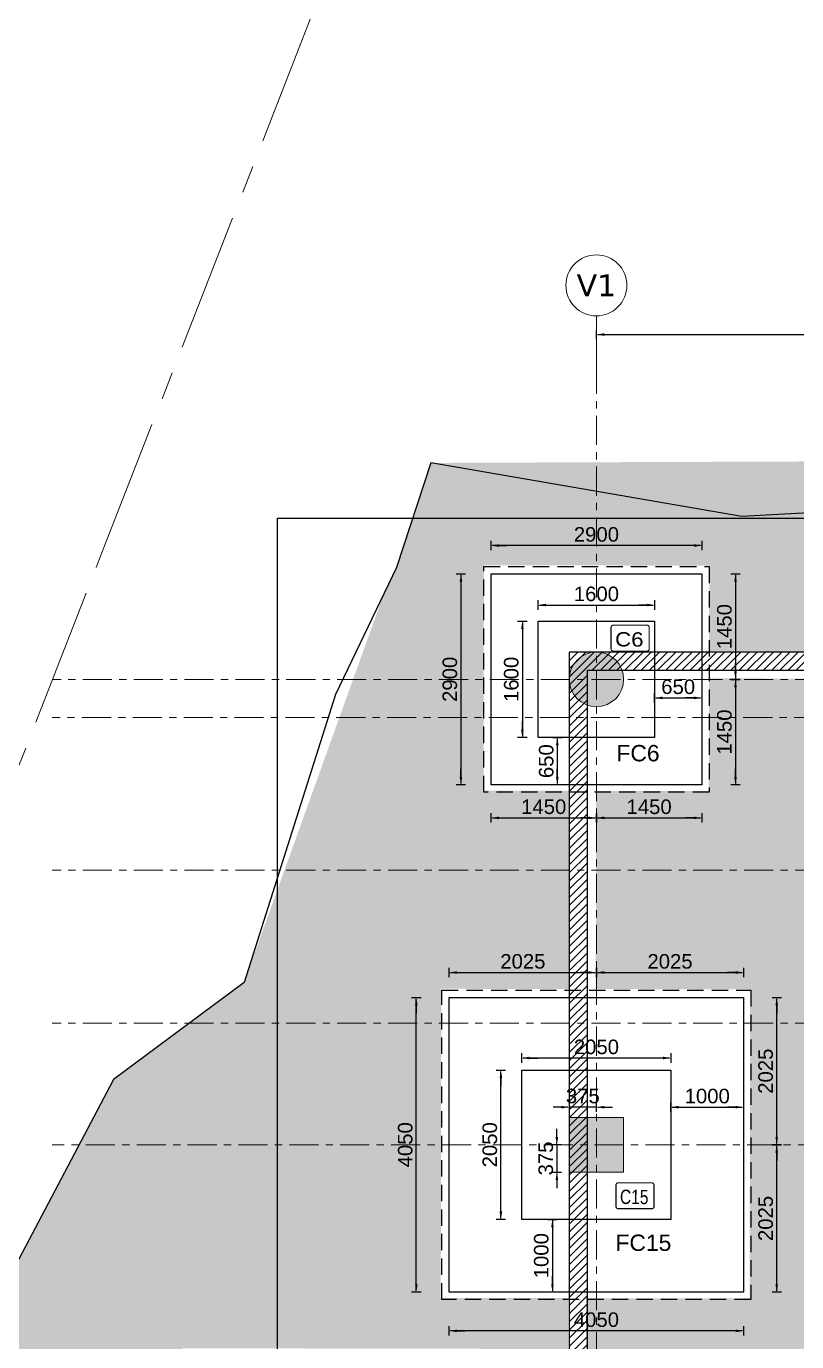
# Model space of a CAD drawing. Extents: x 1878645 to 3043969, y -1160829 to -603973.
# Drawn here: x 2087886 to 2098487, y -660849 to -642762 of the extents above; entities that cross this region are included whole.
import ezdxf
from ezdxf.enums import TextEntityAlignment as Align

# ---------------------------------------------------------------- set-up
doc = ezdxf.new("R2010")
doc.units = 0
doc.header["$LTSCALE"] = 100
doc.header["$PDMODE"] = 66
for name, pattern in [('Center', [50.8, 31.75, -6.35, 6.35, -6.35]), ('Grids', [7, 4, -1, 1, -1]), ('SCHidden', [0.375, 0.25, -0.125])]:
    doc.linetypes.add(name, pattern=pattern)
doc.layers.get('Defpoints').update_dxf_attribs({"lineweight": 0})
for name, color, linetype in [('A-DIMN-100', 5, 'Continuous'), ('COMMENTS', 30, 'Continuous'), ('Dim', 3, 'Continuous'), ('Footing', 5, 'Continuous'), ('Footing Nos', 4, 'Continuous'), ('LATLONG', 7, 'Continuous'), ('PCC', 2, 'Continuous'), ('RETAIN-WALL', 1, 'Continuous')]:
    doc.layers.add(name, color=color, linetype=linetype)
for name, color, linetype, lineweight in [('A-GRID', 8, 'Grids', 0), ('A-GRID-TAG', 3, 'Continuous', 0), ('A-SITE-BDRY', 6, 'Center', 70), ('ECO COL', 6, 'Continuous', 0), ('Eco_  CNO', 7, 'Continuous', 25)]:
    doc.layers.add(name, color=color, linetype=linetype, lineweight=lineweight)
doc.styles.add('ARIAL', font='arial.ttf')
doc.styles.add('ITA', font='simplex.shx')
doc.styles.add('SC-BBS1', font='SansSerif')
doc.styles.get("Standard").update_dxf_attribs({"font": 'verdana.ttf'})
doc.dimstyles.new('A-150-DIM-EXT_MAIN(FT)', dxfattribs={"dimscale": 0, "dimtxt": 200, "dimasz": 18, "dimexe": 100, "dimexo": 100, "dimgap": 50, "dimtad": 1, "dimdec": 0, "dimdsep": 46, "dimtxsty": 'ARIAL', "dimblk": 'A3', "dimcen": 0.025, "dimse1": 1, "dimse2": 1, "dimclrd": 256, "dimclre": 256, "dimclrt": 7, "dimazin": 2, "dimtfac": 1, "dimtdec": 0, "dimtix": 1, "dimtmove": 2, "dimatfit": 3, "dimldrblk": 'WSA-DOT-100', "dimfxl": 1, "dimtolj": 1, "dimtzin": 0, "dimarcsym": 0})

# ---------------------------------------------------------------- blocks, each defined once
blk = doc.blocks.new('*U14')
at = {"layer": 'A-GRID-TAG', "color": 8, "linetype": 'Grids', "lineweight": 15}
for p, q in [((0, 8), (0, 4)), ((0, 4), (0, 0))]:
    blk.add_line(p, q, dxfattribs=at)
at = {"layer": 'A-GRID-TAG', "linetype": 'Continuous'}
blk.add_circle((0, 13), 5, dxfattribs=at)
at = {"layer": 'A-GRID-TAG', "color": 7}
blk.add_attdef('GN', text='', height=4, dxfattribs=at).set_placement((0, 13), align=Align.MIDDLE_CENTER)
blk = doc.blocks.new('A2')
at = {"layer": 'Dim', "linetype": 'ByBlock', "lineweight": -2, "extrusion": (0, 0, -1)}
blk.add_lwpolyline([(6, 0), (12.2, 0)], dxfattribs=at)
blk.add_solid([(6, -1), (0, 0), (6, 1)], dxfattribs=at)
blk = doc.blocks.new('A3')
at = {"layer": 'Dim', "linetype": 'ByBlock', "lineweight": -2}
blk.add_line((0, 3.6), (0, -3.6), dxfattribs=at)
blk.add_blockref('A2', (0, 0), dxfattribs=at)
blk = doc.blocks.new('*D428')
at = {"layer": 'Defpoints', "color": 0, "transparency": 16777216}
for p in [(2096531, -650720), (2094931, -650942), (2096531, -650942)]:
    blk.add_point(p, dxfattribs=at)
at = {"layer": 'Dim', "lineweight": -2, "transparency": 16777216}
blk.add_line((2094949, -650720), (2096513, -650720), dxfattribs=at)
at = {"layer": 'Dim', "lineweight": -2, "transparency": 16777216, "xscale": 18, "yscale": 18, "zscale": 18, "rotation": 180}
blk.add_blockref('A3', (2094931, -650720), dxfattribs=at)
at = {"layer": 'Dim', "lineweight": -2, "transparency": 16777216, "xscale": 18, "yscale": 18, "zscale": 18}
blk.add_blockref('A3', (2096531, -650720), dxfattribs=at)
at = {"layer": 'Dim', "color": 7, "transparency": 16777216, "insert": (2095731, -650568), "char_height": 200, "attachment_point": 5, "style": 'ARIAL'}
blk.add_mtext('\\A1;1600', dxfattribs=at)
blk = doc.blocks.new('WSA-DOT-100')
at = {"layer": 'A-DIMN-100', "color": 5}
for p, q in [((0, -200), (0, 200)), ((-200, 0), (200, 0))]:
    blk.add_line(p, q, dxfattribs=at)
at = {"layer": 'A-DIMN-100', "color": 1, "const_width": 60}
blk.add_lwpolyline([(-30, 0, 1), (30, 0, 1)], format="xyb", close=True, dxfattribs=at)
blk = doc.blocks.new('*D429')
at = {"layer": 'Defpoints', "color": 0, "transparency": 16777216}
for p in [(2094931, -650942), (2094712, -652542), (2094931, -652542)]:
    blk.add_point(p, dxfattribs=at)
at = {"layer": 'Dim', "lineweight": -2, "transparency": 16777216}
blk.add_line((2094712, -650960), (2094712, -652524), dxfattribs=at)
at = {"layer": 'Dim', "lineweight": -2, "transparency": 16777216, "xscale": 18, "yscale": 18, "zscale": 18}
for p, rotation in [((2094712, -650942), 90), ((2094712, -652542), 270)]:
    blk.add_blockref('A3', p, dxfattribs=dict(at, rotation=rotation))
at = {"layer": 'Dim', "color": 7, "transparency": 16777216, "insert": (2094560, -651742), "char_height": 200, "attachment_point": 5, "rotation": 90, "style": 'ARIAL'}
blk.add_mtext('\\A1;1600', dxfattribs=at)
blk = doc.blocks.new('*D430')
at = {"layer": 'Defpoints', "color": 0, "transparency": 16777216}
for p in [(2096531, -651965), (2097181, -651965), (2097181, -651997)]:
    blk.add_point(p, dxfattribs=at)
at = {"layer": 'Dim', "lineweight": -2, "transparency": 16777216}
blk.add_line((2096549, -651997), (2097163, -651997), dxfattribs=at)
at = {"layer": 'Dim', "lineweight": -2, "transparency": 16777216, "xscale": 18, "yscale": 18, "zscale": 18, "rotation": 180}
blk.add_blockref('A3', (2096531, -651997), dxfattribs=at)
at = {"layer": 'Dim', "lineweight": -2, "transparency": 16777216, "xscale": 18, "yscale": 18, "zscale": 18}
blk.add_blockref('A3', (2097181, -651997), dxfattribs=at)
at = {"layer": 'Dim', "color": 7, "transparency": 16777216, "insert": (2096856, -651845), "char_height": 200, "attachment_point": 5, "style": 'ARIAL'}
blk.add_mtext('\\A1;650', dxfattribs=at)
blk = doc.blocks.new('*D431')
at = {"layer": 'Defpoints', "color": 0, "transparency": 16777216}
for p in [(2095197, -652542), (2095193, -653192), (2095197, -653192)]:
    blk.add_point(p, dxfattribs=at)
at = {"layer": 'Dim', "lineweight": -2, "transparency": 16777216}
blk.add_line((2095193, -652560), (2095193, -653174), dxfattribs=at)
at = {"layer": 'Dim', "lineweight": -2, "transparency": 16777216, "xscale": 18, "yscale": 18, "zscale": 18}
for p, rotation in [((2095193, -652542), 90), ((2095193, -653192), 270)]:
    blk.add_blockref('A3', p, dxfattribs=dict(at, rotation=rotation))
at = {"layer": 'Dim', "color": 7, "transparency": 16777216, "insert": (2095041, -652867), "char_height": 200, "attachment_point": 5, "rotation": 90, "style": 'ARIAL'}
blk.add_mtext('\\A1;650', dxfattribs=at)
blk = doc.blocks.new('*D432')
at = {"layer": 'Defpoints', "color": 0, "transparency": 16777216}
for p in [(2094281, -650292), (2093867, -653192), (2094281, -653192)]:
    blk.add_point(p, dxfattribs=at)
at = {"layer": 'Dim', "lineweight": -2, "transparency": 16777216}
blk.add_line((2093867, -650310), (2093867, -653174), dxfattribs=at)
at = {"layer": 'Dim', "lineweight": -2, "transparency": 16777216, "xscale": 18, "yscale": 18, "zscale": 18}
for p, rotation in [((2093867, -650292), 90), ((2093867, -653192), 270)]:
    blk.add_blockref('A3', p, dxfattribs=dict(at, rotation=rotation))
at = {"layer": 'Dim', "color": 7, "transparency": 16777216, "insert": (2093715, -651742), "char_height": 200, "attachment_point": 5, "rotation": 90, "style": 'ARIAL'}
blk.add_mtext('\\A1;2900', dxfattribs=at)
blk = doc.blocks.new('*D433')
at = {"layer": 'Defpoints', "color": 0, "transparency": 16777216}
for p in [(2094281, -649902), (2094281, -650292), (2097181, -650292)]:
    blk.add_point(p, dxfattribs=at)
at = {"layer": 'Dim', "lineweight": -2, "transparency": 16777216}
blk.add_line((2097163, -649902), (2094299, -649902), dxfattribs=at)
at = {"layer": 'Dim', "lineweight": -2, "transparency": 16777216, "xscale": 18, "yscale": 18, "zscale": 18, "rotation": 180}
blk.add_blockref('A3', (2094281, -649902), dxfattribs=at)
at = {"layer": 'Dim', "lineweight": -2, "transparency": 16777216, "xscale": 18, "yscale": 18, "zscale": 18}
blk.add_blockref('A3', (2097181, -649902), dxfattribs=at)
at = {"layer": 'Dim', "color": 7, "transparency": 16777216, "insert": (2095731, -649750), "char_height": 200, "attachment_point": 5, "style": 'ARIAL'}
blk.add_mtext('\\A1;2900', dxfattribs=at)
blk = doc.blocks.new('*D434')
at = {"layer": 'Defpoints', "color": 0, "transparency": 16777216}
for p in [(2097181, -650292), (2097181, -651742), (2097645, -651742)]:
    blk.add_point(p, dxfattribs=at)
at = {"layer": 'Dim', "lineweight": -2, "transparency": 16777216}
blk.add_line((2097645, -650310), (2097645, -651724), dxfattribs=at)
at = {"layer": 'Dim', "lineweight": -2, "transparency": 16777216, "xscale": 18, "yscale": 18, "zscale": 18}
for p, rotation in [((2097645, -650292), 90), ((2097645, -651742), 270)]:
    blk.add_blockref('A3', p, dxfattribs=dict(at, rotation=rotation))
at = {"layer": 'Dim', "color": 7, "transparency": 16777216, "insert": (2097493, -651017), "char_height": 200, "attachment_point": 5, "rotation": 90, "style": 'ARIAL'}
blk.add_mtext('\\A1;1450', dxfattribs=at)
blk = doc.blocks.new('*D435')
at = {"layer": 'Defpoints', "color": 0, "transparency": 16777216}
for p in [(2097181, -651742), (2097181, -653192), (2097645, -653192)]:
    blk.add_point(p, dxfattribs=at)
at = {"layer": 'Dim', "lineweight": -2, "transparency": 16777216}
blk.add_line((2097645, -651760), (2097645, -653174), dxfattribs=at)
at = {"layer": 'Dim', "lineweight": -2, "transparency": 16777216, "xscale": 18, "yscale": 18, "zscale": 18}
for p, rotation in [((2097645, -651742), 90), ((2097645, -653192), 270)]:
    blk.add_blockref('A3', p, dxfattribs=dict(at, rotation=rotation))
at = {"layer": 'Dim', "color": 7, "transparency": 16777216, "insert": (2097493, -652467), "char_height": 200, "attachment_point": 5, "rotation": 90, "style": 'ARIAL'}
blk.add_mtext('\\A1;1450', dxfattribs=at)
blk = doc.blocks.new('*D436')
at = {"layer": 'Defpoints', "color": 0, "transparency": 16777216}
for p in [(2094281, -653192), (2095731, -653192), (2095731, -653647)]:
    blk.add_point(p, dxfattribs=at)
at = {"layer": 'Dim', "lineweight": -2, "transparency": 16777216}
blk.add_line((2094299, -653647), (2095713, -653647), dxfattribs=at)
at = {"layer": 'Dim', "lineweight": -2, "transparency": 16777216, "xscale": 18, "yscale": 18, "zscale": 18, "rotation": 180}
blk.add_blockref('A3', (2094281, -653647), dxfattribs=at)
at = {"layer": 'Dim', "lineweight": -2, "transparency": 16777216, "xscale": 18, "yscale": 18, "zscale": 18}
blk.add_blockref('A3', (2095731, -653647), dxfattribs=at)
at = {"layer": 'Dim', "color": 7, "transparency": 16777216, "insert": (2095006, -653495), "char_height": 200, "attachment_point": 5, "style": 'ARIAL'}
blk.add_mtext('\\A1;1450', dxfattribs=at)
blk = doc.blocks.new('*D437')
at = {"layer": 'Defpoints', "color": 0, "transparency": 16777216}
for p in [(2095731, -653192), (2097181, -653192), (2097181, -653647)]:
    blk.add_point(p, dxfattribs=at)
at = {"layer": 'Dim', "lineweight": -2, "transparency": 16777216}
blk.add_line((2095749, -653647), (2097163, -653647), dxfattribs=at)
at = {"layer": 'Dim', "lineweight": -2, "transparency": 16777216, "xscale": 18, "yscale": 18, "zscale": 18, "rotation": 180}
blk.add_blockref('A3', (2095731, -653647), dxfattribs=at)
at = {"layer": 'Dim', "lineweight": -2, "transparency": 16777216, "xscale": 18, "yscale": 18, "zscale": 18}
blk.add_blockref('A3', (2097181, -653647), dxfattribs=at)
at = {"layer": 'Dim', "color": 7, "transparency": 16777216, "insert": (2096456, -653495), "char_height": 200, "attachment_point": 5, "style": 'ARIAL'}
blk.add_mtext('\\A1;1450', dxfattribs=at)
blk = doc.blocks.new('*D477')
at = {"layer": 'Defpoints', "color": 0, "transparency": 16777216}
for p in [(2095356, -658142), (2095187, -658517), (2095356, -658517)]:
    blk.add_point(p, dxfattribs=at)
at = {"layer": 'Dim', "lineweight": -2, "transparency": 16777216}
for p, q in [((2095187, -658124), (2095187, -658106)), ((2095187, -658142), (2095187, -658517)), ((2095187, -658535), (2095187, -658553))]:
    blk.add_line(p, q, dxfattribs=at)
at = {"layer": 'Dim', "lineweight": -2, "transparency": 16777216, "xscale": 18, "yscale": 18, "zscale": 18}
for p, rotation in [((2095187, -658142), 270), ((2095187, -658517), 90)]:
    blk.add_blockref('A3', p, dxfattribs=dict(at, rotation=rotation))
at = {"layer": 'Dim', "color": 7, "transparency": 16777216, "insert": (2095035, -658330), "char_height": 200, "attachment_point": 5, "rotation": 90, "style": 'ARIAL'}
blk.add_mtext('\\A1;375', dxfattribs=at)
blk = doc.blocks.new('*D478')
at = {"layer": 'Defpoints', "color": 0, "transparency": 16777216}
for p in [(2095356, -657625), (2095356, -657767), (2095731, -657767)]:
    blk.add_point(p, dxfattribs=at)
at = {"layer": 'Dim', "lineweight": -2, "transparency": 16777216}
for p, q in [((2095338, -657625), (2095320, -657625)), ((2095731, -657625), (2095356, -657625)), ((2095749, -657625), (2095767, -657625))]:
    blk.add_line(p, q, dxfattribs=at)
at = {"layer": 'Dim', "lineweight": -2, "transparency": 16777216, "xscale": 18, "yscale": 18, "zscale": 18}
blk.add_blockref('A3', (2095356, -657625), dxfattribs=at)
at = {"layer": 'Dim', "lineweight": -2, "transparency": 16777216, "xscale": 18, "yscale": 18, "zscale": 18, "rotation": 180}
blk.add_blockref('A3', (2095731, -657625), dxfattribs=at)
at = {"layer": 'Dim', "color": 7, "transparency": 16777216, "insert": (2095544, -657472), "char_height": 200, "attachment_point": 5, "style": 'ARIAL'}
blk.add_mtext('\\A1;375', dxfattribs=at)
blk = doc.blocks.new('*D479')
at = {"layer": 'Defpoints', "color": 0, "transparency": 16777216}
for p in [(2096756, -657625), (2097756, -657625), (2097756, -657625)]:
    blk.add_point(p, dxfattribs=at)
at = {"layer": 'Dim', "lineweight": -2, "transparency": 16777216}
blk.add_line((2096774, -657625), (2097738, -657625), dxfattribs=at)
at = {"layer": 'Dim', "lineweight": -2, "transparency": 16777216, "xscale": 18, "yscale": 18, "zscale": 18, "rotation": 180}
blk.add_blockref('A3', (2096756, -657625), dxfattribs=at)
at = {"layer": 'Dim', "lineweight": -2, "transparency": 16777216, "xscale": 18, "yscale": 18, "zscale": 18}
blk.add_blockref('A3', (2097756, -657625), dxfattribs=at)
at = {"layer": 'Dim', "color": 7, "transparency": 16777216, "insert": (2097256, -657473), "char_height": 200, "attachment_point": 5, "style": 'ARIAL'}
blk.add_mtext('\\A1;1000', dxfattribs=at)
blk = doc.blocks.new('*D480')
at = {"layer": 'Defpoints', "color": 0, "transparency": 16777216}
for p in [(2095253, -659167), (2095126, -660167), (2095253, -660167)]:
    blk.add_point(p, dxfattribs=at)
at = {"layer": 'Dim', "lineweight": -2, "transparency": 16777216}
blk.add_line((2095126, -659185), (2095126, -660149), dxfattribs=at)
at = {"layer": 'Dim', "lineweight": -2, "transparency": 16777216, "xscale": 18, "yscale": 18, "zscale": 18}
for p, rotation in [((2095126, -659167), 90), ((2095126, -660167), 270)]:
    blk.add_blockref('A3', p, dxfattribs=dict(at, rotation=rotation))
at = {"layer": 'Dim', "color": 7, "transparency": 16777216, "insert": (2094973, -659667), "char_height": 200, "attachment_point": 5, "rotation": 90, "style": 'ARIAL'}
blk.add_mtext('\\A1;1000', dxfattribs=at)
blk = doc.blocks.new('*D481')
at = {"layer": 'Defpoints', "color": 0, "transparency": 16777216}
for p in [(2094417, -657117), (2094706, -657117), (2094706, -659167)]:
    blk.add_point(p, dxfattribs=at)
at = {"layer": 'Dim', "lineweight": -2, "transparency": 16777216}
blk.add_line((2094417, -659149), (2094417, -657135), dxfattribs=at)
at = {"layer": 'Dim', "lineweight": -2, "transparency": 16777216, "xscale": 18, "yscale": 18, "zscale": 18}
for p, rotation in [((2094417, -657117), 90), ((2094417, -659167), 270)]:
    blk.add_blockref('A3', p, dxfattribs=dict(at, rotation=rotation))
at = {"layer": 'Dim', "color": 7, "transparency": 16777216, "insert": (2094265, -658142), "char_height": 200, "attachment_point": 5, "rotation": 90, "style": 'ARIAL'}
blk.add_mtext('\\A1;2050', dxfattribs=at)
blk = doc.blocks.new('*D482')
at = {"layer": 'Defpoints', "color": 0, "transparency": 16777216}
for p in [(2094706, -656949), (2094706, -657117), (2096756, -657117)]:
    blk.add_point(p, dxfattribs=at)
at = {"layer": 'Dim', "lineweight": -2, "transparency": 16777216}
blk.add_line((2096738, -656949), (2094724, -656949), dxfattribs=at)
at = {"layer": 'Dim', "lineweight": -2, "transparency": 16777216, "xscale": 18, "yscale": 18, "zscale": 18, "rotation": 180}
blk.add_blockref('A3', (2094706, -656949), dxfattribs=at)
at = {"layer": 'Dim', "lineweight": -2, "transparency": 16777216, "xscale": 18, "yscale": 18, "zscale": 18}
blk.add_blockref('A3', (2096756, -656949), dxfattribs=at)
at = {"layer": 'Dim', "color": 7, "transparency": 16777216, "insert": (2095731, -656797), "char_height": 200, "attachment_point": 5, "style": 'ARIAL'}
blk.add_mtext('\\A1;2050', dxfattribs=at)
blk = doc.blocks.new('*D483')
at = {"layer": 'Defpoints', "color": 0, "transparency": 16777216}
for p in [(2093253, -656117), (2093706, -656117), (2093706, -660167)]:
    blk.add_point(p, dxfattribs=at)
at = {"layer": 'Dim', "lineweight": -2, "transparency": 16777216}
blk.add_line((2093253, -660149), (2093253, -656135), dxfattribs=at)
at = {"layer": 'Dim', "lineweight": -2, "transparency": 16777216, "xscale": 18, "yscale": 18, "zscale": 18}
for p, rotation in [((2093253, -656117), 90), ((2093253, -660167), 270)]:
    blk.add_blockref('A3', p, dxfattribs=dict(at, rotation=rotation))
at = {"layer": 'Dim', "color": 7, "transparency": 16777216, "insert": (2093101, -658142), "char_height": 200, "attachment_point": 5, "rotation": 90, "style": 'ARIAL'}
blk.add_mtext('\\A1;4050', dxfattribs=at)
blk = doc.blocks.new('*D484')
at = {"layer": 'Defpoints', "color": 0, "transparency": 16777216}
for p in [(2095731, -655773), (2093706, -656117), (2095731, -656117)]:
    blk.add_point(p, dxfattribs=at)
at = {"layer": 'Dim', "lineweight": -2, "transparency": 16777216}
blk.add_line((2093724, -655773), (2095713, -655773), dxfattribs=at)
at = {"layer": 'Dim', "lineweight": -2, "transparency": 16777216, "xscale": 18, "yscale": 18, "zscale": 18, "rotation": 180}
blk.add_blockref('A3', (2093706, -655773), dxfattribs=at)
at = {"layer": 'Dim', "lineweight": -2, "transparency": 16777216, "xscale": 18, "yscale": 18, "zscale": 18}
blk.add_blockref('A3', (2095731, -655773), dxfattribs=at)
at = {"layer": 'Dim', "color": 7, "transparency": 16777216, "insert": (2094719, -655621), "char_height": 200, "attachment_point": 5, "style": 'ARIAL'}
blk.add_mtext('\\A1;2025', dxfattribs=at)
blk = doc.blocks.new('*D485')
at = {"layer": 'Defpoints', "color": 0, "transparency": 16777216}
for p in [(2097756, -655773), (2095731, -656117), (2097756, -656117)]:
    blk.add_point(p, dxfattribs=at)
at = {"layer": 'Dim', "lineweight": -2, "transparency": 16777216}
blk.add_line((2095749, -655773), (2097738, -655773), dxfattribs=at)
at = {"layer": 'Dim', "lineweight": -2, "transparency": 16777216, "xscale": 18, "yscale": 18, "zscale": 18, "rotation": 180}
blk.add_blockref('A3', (2095731, -655773), dxfattribs=at)
at = {"layer": 'Dim', "lineweight": -2, "transparency": 16777216, "xscale": 18, "yscale": 18, "zscale": 18}
blk.add_blockref('A3', (2097756, -655773), dxfattribs=at)
at = {"layer": 'Dim', "color": 7, "transparency": 16777216, "insert": (2096744, -655621), "char_height": 200, "attachment_point": 5, "style": 'ARIAL'}
blk.add_mtext('\\A1;2025', dxfattribs=at)
blk = doc.blocks.new('*D486')
at = {"layer": 'Defpoints', "color": 0, "transparency": 16777216}
for p in [(2093706, -660167), (2097756, -660167), (2093706, -660701)]:
    blk.add_point(p, dxfattribs=at)
at = {"layer": 'Dim', "lineweight": -2, "transparency": 16777216}
blk.add_line((2097738, -660701), (2093724, -660701), dxfattribs=at)
at = {"layer": 'Dim', "lineweight": -2, "transparency": 16777216, "xscale": 18, "yscale": 18, "zscale": 18, "rotation": 180}
blk.add_blockref('A3', (2093706, -660701), dxfattribs=at)
at = {"layer": 'Dim', "lineweight": -2, "transparency": 16777216, "xscale": 18, "yscale": 18, "zscale": 18}
blk.add_blockref('A3', (2097756, -660701), dxfattribs=at)
at = {"layer": 'Dim', "color": 7, "transparency": 16777216, "insert": (2095731, -660548), "char_height": 200, "attachment_point": 5, "style": 'ARIAL'}
blk.add_mtext('\\A1;4050', dxfattribs=at)
blk = doc.blocks.new('*D487')
at = {"layer": 'Defpoints', "color": 0, "transparency": 16777216}
for p in [(2097756, -658142), (2098212, -658142), (2097756, -660167)]:
    blk.add_point(p, dxfattribs=at)
at = {"layer": 'Dim', "lineweight": -2, "transparency": 16777216}
blk.add_line((2098212, -660149), (2098212, -658160), dxfattribs=at)
at = {"layer": 'Dim', "lineweight": -2, "transparency": 16777216, "xscale": 18, "yscale": 18, "zscale": 18}
for p, rotation in [((2098212, -658142), 90), ((2098212, -660167), 270)]:
    blk.add_blockref('A3', p, dxfattribs=dict(at, rotation=rotation))
at = {"layer": 'Dim', "color": 7, "transparency": 16777216, "insert": (2098060, -659155), "char_height": 200, "attachment_point": 5, "rotation": 90, "style": 'ARIAL'}
blk.add_mtext('\\A1;2025', dxfattribs=at)
blk = doc.blocks.new('*D488')
at = {"layer": 'Defpoints', "color": 0, "transparency": 16777216}
for p in [(2097756, -656117), (2098212, -656117), (2097756, -658142)]:
    blk.add_point(p, dxfattribs=at)
at = {"layer": 'Dim', "lineweight": -2, "transparency": 16777216}
blk.add_line((2098212, -658124), (2098212, -656135), dxfattribs=at)
at = {"layer": 'Dim', "lineweight": -2, "transparency": 16777216, "xscale": 18, "yscale": 18, "zscale": 18}
for p, rotation in [((2098212, -656117), 90), ((2098212, -658142), 270)]:
    blk.add_blockref('A3', p, dxfattribs=dict(at, rotation=rotation))
at = {"layer": 'Dim', "color": 7, "transparency": 16777216, "insert": (2098060, -657130), "char_height": 200, "attachment_point": 5, "rotation": 90, "style": 'ARIAL'}
blk.add_mtext('\\A1;2025', dxfattribs=at)
blk = doc.blocks.new('*D415')
at = {"layer": 'Defpoints', "color": 0, "transparency": 16777216}
for p in [(2095731, -647001), (2104131, -647001), (2104131, -647001)]:
    blk.add_point(p, dxfattribs=at)
at = {"layer": 'Dim', "lineweight": -2, "transparency": 16777216}
blk.add_line((2095749, -647001), (2104113, -647001), dxfattribs=at)
at = {"layer": 'Dim', "lineweight": -2, "transparency": 16777216, "xscale": 18, "yscale": 18, "zscale": 18, "rotation": 180}
blk.add_blockref('A3', (2095731, -647001), dxfattribs=at)
at = {"layer": 'Dim', "lineweight": -2, "transparency": 16777216, "xscale": 18, "yscale": 18, "zscale": 18}
blk.add_blockref('A3', (2104131, -647001), dxfattribs=at)
at = {"layer": 'Dim', "color": 7, "transparency": 16777216, "insert": (2099931, -646849), "char_height": 200, "attachment_point": 5, "style": 'ARIAL'}
blk.add_mtext('\\A1;8400', dxfattribs=at)
blk = doc.blocks.new('Co')
at = {"const_width": 0.75}
blk.add_lwpolyline([(-12.57, -7.17), (-12.57, 6.59, -0.414214), (-11.07, 8.09), (10.51, 8.09, -0.414214), (12.01, 6.59), (12.01, -7.17, -0.414214), (10.51, -8.67), (-11.07, -8.67, -0.414214)], format="xyb", close=True, dxfattribs=at)
at = {"style": 'ITA', "width": 0.669972}
blk.add_attdef('COL', text='', height=10.5, rotation=0.63804, dxfattribs=at).set_placement((-9.93, -5.51), (8.49, -5.3), align=Align.FIT)
blk = doc.blocks.new('zw$E91A')
at = {"layer": 'LATLONG'}
h = blk.add_hatch(dxfattribs=at)
h.set_pattern_fill('DOTS', color=34, scale=5000, angle=14.7135)
h.set_pattern_definition([(14.7135214, (-3858170.47, -4315245.76), (71.755536, 341.937795), [0, -312.5])])
h.paths.add_polyline_path([(30879, 22964), (25906, 22973), (25902, 20848), (23777, 20852), (23770, 17252), (26295, 17247), (26290, 14722), (28215, 14719), (28395, 18803)])
h.paths.add_polyline_path([(31009, 24638), (25909, 24648), (25906, 22973), (30879, 22964), (31006, 23177)])
h.paths.add_polyline_path([(32132, 26736), (23788, 26752), (23785, 25102), (25910, 25098), (25909, 24648), (31009, 24638), (31010, 25088), (32146, 25086), (32529, 25728)])
h.paths.add_polyline_path([(30307, 28840), (25667, 28849), (25665, 27499), (23790, 27502), (23788, 26752), (32132, 26736), (31836, 27487), (31265, 27488), (31266, 28057)])
h.paths.add_polyline_path([(23777, 20852), (21652, 20856), (21656, 22981), (17506, 22989), (17502, 20864), (15377, 20868), (15370, 17193), (17820, 17189), (17815, 14739), (21240, 14732), (21245, 17257), (23770, 17252)])
h.paths.add_polyline_path([(15377, 20868), (15252, 20868), (15250, 19919), (9950, 19929), (9940, 14754), (12915, 14748), (12920, 17198), (15370, 17193)])
h.paths.add_polyline_path([(9701, 20179), (15001, 20169), (15002, 20869), (13252, 20872), (13256, 22997), (8290, 23007), (6636, 19873), (3573, 12845), (838, 5315), (0, 1230), (5030, 1501), (11733, 1129), (15339, 896), (15341, 2043), (13341, 2047), (13344, 3672), (9669, 3679)])
h.paths.add_polyline_path([(12915, 14748), (9940, 14754), (9933, 10979), (15358, 10968), (15361, 12293), (12911, 12298)], flags=17)
h.paths.add_polyline_path([(21240, 14732), (17815, 14739), (17811, 12289), (15361, 12293), (15358, 10968), (23758, 10952), (23760, 12202), (21235, 12207)])
h.paths.add_polyline_path([(23758, 10952), (15358, 10968), (15349, 6043), (17349, 6039), (17345, 4039), (21545, 4031), (21549, 6231), (23749, 6227)])
h.paths.add_polyline_path([(15358, 10968), (9933, 10979), (9920, 4054), (13345, 4047), (13349, 6047), (15349, 6043)], flags=17)
h.paths.add_polyline_path([(27866, 10944), (23758, 10952), (23749, 6227), (25949, 6223), (25945, 4023), (26690, 4022), (27298, 7113), (27633, 8423)])
h.paths.add_polyline_path([(26290, 14722), (26190, 14723), (26186, 12298), (23761, 12302), (23760, 12202), (26285, 12197)])
h.paths.add_polyline_path([(28215, 14719), (26290, 14722), (26285, 12197), (23760, 12202), (23758, 10952), (27866, 10944)])
h.paths.add_polyline_path([(21544, 3657), (17344, 3665), (17341, 2039), (15341, 2043), (15339, 896), (19147, 650), (23737, 102), (23741, 1827), (21541, 1831)])
h.paths.add_polyline_path([(23741, 1827), (23737, 102), (24590, 0), (26348, 2280), (26617, 3647), (25944, 3648), (25941, 1823)])
h.paths.add_polyline_path([(17509, 24664), (17506, 22989), (21656, 22981), (21659, 24656)])
h.paths.add_polyline_path([(23788, 26752), (15388, 26768), (15385, 25118), (17510, 25114), (17509, 24664), (21659, 24656), (21660, 25106), (23785, 25102)])
h.paths.add_polyline_path([(13259, 24672), (9832, 24679), (8747, 23873), (8290, 23007), (13256, 22997)])
h.paths.add_polyline_path([(15013, 26769), (11110, 26776), (10546, 25209), (9832, 24679), (13259, 24672), (13260, 25122), (15010, 25119)])
h.paths.add_polyline_path([(13842, 28871), (11865, 28875), (11110, 26776), (15013, 26769), (15015, 27844), (13840, 27846)])
h.paths.add_polyline_path([(21917, 28856), (16942, 28865), (16940, 27840), (15390, 27843), (15388, 26768), (23788, 26752), (23790, 27502), (21915, 27506)])
h.paths.add_polyline_path([(17394, 31616), (15397, 31507), (15396, 30943), (16946, 30940), (16944, 29766), (21919, 29756), (21921, 30923)])
h.paths.add_polyline_path([(13846, 30946), (15396, 30943), (15397, 31507), (12790, 31365), (12642, 30916), (12470, 30557), (12054, 29400), (13843, 29396)])
h.paths.add_polyline_path([(13116, 32353), (12790, 31365), (15397, 31507), (15398, 31956)])
h.paths.add_polyline_path([(12054, 29400), (11865, 28875), (13842, 28871), (13843, 29396)])
h.paths.add_polyline_path([(16943, 29390), (16942, 28865), (21917, 28856), (21918, 29381)])
h.paths.add_polyline_path([(25672, 31204), (25669, 30102), (26919, 29747), (29201, 29742), (28881, 30004)], flags=17)
h.paths.add_polyline_path([(23022, 31923), (17394, 31616), (21921, 30923), (21922, 31256), (23797, 31252), (23798, 31725)])
h.paths.add_polyline_path([(25668, 29374), (25667, 28849), (30307, 28840), (29662, 29366)])
h.paths.add_polyline_path([(25669, 30102), (25669, 29749), (26919, 29747)], flags=17)
h.paths.add_polyline_path([(15399, 32362), (15398, 31956), (17006, 31676), (17394, 31616), (23022, 31923), (21218, 32384)])
h.paths.add_polyline_path([(15399, 32362), (13116, 32353), (15398, 31956)])
h.paths.add_polyline_path([(15398, 31956), (15397, 31507), (17394, 31616), (17006, 31676)])
h.paths.add_polyline_path([(32262, 32427), (23798, 31965), (23798, 31725), (25318, 31336), (25552, 31249), (25672, 31249), (25672, 31204), (28881, 30004), (29201, 29742), (31269, 29738), (31272, 31238), (32141, 31236)])
h.paths.add_polyline_path([(29662, 29366), (30307, 28840), (31267, 28838), (31268, 29363)], flags=17)
h.paths.add_polyline_path([(23799, 32394), (23798, 31965), (32262, 32427)])
h.paths.add_polyline_path([(23799, 32394), (21218, 32384), (23022, 31923), (23798, 31965)])
at = {"layer": 'COMMENTS'}
blk.add_lwpolyline([(31775, 27641), (28881, 30004), (25318, 31336), (23022, 31923), (17394, 31616), (13116, 32353), (12642, 30916), (11806, 29168), (10546, 25209), (8747, 23873), (6636, 19873), (3573, 12845), (838, 5315), (0, 1230), (5030, 1501), (15339, 896), (19147, 650), (24590, 0)], dxfattribs=at)
blk = doc.blocks.new('G$C92EAE22F')
at = {"layer": 'RETAIN-WALL', "lineweight": -3}
h = blk.add_hatch(dxfattribs=at)
h.set_pattern_fill('ANSI31', color=11, scale=25)
h.set_pattern_definition([(45, (-2234185.81, 595374.29), (-56.1266008, 56.1266008), [])])
edge = h.paths.add_edge_path()
edge.add_line((33123, 0), (33123, 250))
edge.add_line((33123, 250), (223, 250))
edge.add_line((223, 250), (223, 16250))
edge.add_line((223, 16250), (5523, 16250))
edge.add_line((5523, 16250), (5523, 25850))
edge.add_line((5523, 25850), (28573, 25850))
edge.add_line((28573, 25850), (28573, 28300))
edge.add_line((28573, 28300), (61173, 28300))
edge.add_line((61173, 28300), (61173, 251))
edge.add_line((61173, 251), (50723, 250))
edge.add_line((50723, 250), (50723, 0))
edge.add_line((50723, 0), (61423, 1))
edge.add_line((61423, 1), (61423, 28550))
edge.add_line((61423, 28550), (28323, 28550))
edge.add_line((28323, 28550), (28323, 26100))
edge.add_line((28323, 26100), (5273, 26100))
edge.add_line((5273, 26100), (5273, 16500))
edge.add_line((5273, 16500), (-27, 16500))
edge.add_line((-27, 16500), (-27, 0))
edge.add_line((-27, 0), (33123, 0))
blk.add_lwpolyline([(33123, 0), (33123, 250), (223, 250), (223, 16250), (5523, 16250), (5523, 25850), (28573, 25850), (28573, 28300), (61173, 28300), (61173, 251), (50723, 250), (50723, 0), (61423, 1), (61423, 28550), (28323, 28550), (28323, 26100), (5273, 26100), (5273, 16500), (-27, 16500), (-27, 0), (33123, 0)], dxfattribs=at)

msp = doc.modelspace()

# ---------------------------------------------------------------- hatches: boundary and pattern name
at = {"layer": 'ECO COL'}
h = msp.add_hatch(color=256, dxfattribs=at)
h.dxf.hatch_style = 1
h.paths.add_polyline_path([(2096106.01882, -651742.44013, 1), (2095356.01882, -651742.44013, 1)])
h = msp.add_hatch(color=256, dxfattribs=at)
h.dxf.hatch_style = 1
h.paths.add_polyline_path([(2095356.01882, -657767.43132), (2095356.01882, -658517.44013), (2096106.01882, -658517.44013), (2096106.01882, -657767.43132)])

# ---------------------------------------------------------------- linework, layer by layer
at = {"layer": 'A-GRID'}
for p, q in [((2095731.01882, -647417.03522), (2095731.01882, -682739.87014)), ((2158364.42469, -651742.45335), (2088240.36157, -651742.45335)), ((2159052.00469, -652267.43425), (2088240.36157, -652267.43425)), ((2158364.42469, -654367.43425), (2088240.36157, -654367.43425)), ((2158364.42469, -656467.43425), (2088240.36157, -656467.43425)), ((2157706.18259, -658142.44453), (2088240.36157, -658142.44453))]:
    msp.add_line(p, q, dxfattribs=at)
at = {"layer": 'A-SITE-BDRY', "lineweight": 5, "ltscale": 0.6}
for points in [[(2088922.65551, -650012.93328), (2093724.9074, -637722.64885), (2157592.15637, -634116.2596), (2157391.32321, -646146.71592)], [(2157391.32321, -646146.71592), (2157391.32321, -646146.71592), (2156766.7434, -683560.75609), (2154659.09997, -683539.23521), (2129895.1493, -683614.04958), (2075814.3262, -683560.75609), (2088922.65551, -650012.93328)]]:
    msp.add_lwpolyline(points, dxfattribs=at)
at = {"layer": 'Dim', "color": 40, "true_color": 0xf8d731}
msp.add_lwpolyline([(2092759.38401, -649527.50862), (2100121.76713, -649527.50862), (2100121.76713, -655259.46779), (2108706.96821, -655259.46779), (2108706.96821, -662274.23868), (2118005.25064, -662274.23868), (2118005.25064, -672907.8754), (2143113.65958, -672907.8754), (2143113.65958, -682129.30971), (2091341.96742, -682129.30971), (2091341.96742, -649527.6102), (2092759.38401, -649527.50862)], dxfattribs=at)
at = {"layer": 'ECO COL', "color": 4}
msp.add_lwpolyline([(2095356.01882, -657767.43132), (2096106.01882, -657767.43132), (2096106.01882, -658517.44013), (2095356.01882, -658517.44013)], close=True, dxfattribs=at)
msp.add_circle((2095731.01882, -651742.44013), 375, dxfattribs=at)
at = {"layer": 'Footing'}
for points in [[(2094281.01882, -653192.45335), (2094281.01882, -650292.45335), (2097181.01882, -650292.45335), (2097181.01882, -653192.45335)], [(2094931.01882, -652542.45335), (2094931.01882, -650942.45335), (2096531.01882, -650942.45335), (2096531.01882, -652542.45335)], [(2093706.01882, -660167.43132), (2093706.01882, -656117.43132), (2097756.01882, -656117.43132), (2097756.01882, -660167.43132)], [(2094706.01882, -659167.43132), (2094706.01882, -657117.43132), (2096756.01882, -657117.43132), (2096756.01882, -659167.43132)]]:
    msp.add_lwpolyline(points, close=True, dxfattribs=at)
at = {"layer": 'PCC', "linetype": 'SCHidden', "ltscale": 9}
for points in [[(2094181.01882, -653292.45335), (2094181.01882, -650192.45335), (2097281.01882, -650192.45335), (2097281.01882, -653292.45335)], [(2093606.01882, -660267.43132), (2093606.01882, -656017.43132), (2097856.01882, -656017.43132), (2097856.01882, -660267.43132)]]:
    msp.add_lwpolyline(points, close=True, dxfattribs=at)

# ---------------------------------------------------------------- block references
at = {"layer": 'A-GRID'}
ref = msp.add_blockref('*U14', (2095731.01882, -647417.03522), dxfattribs=dict(at, xscale=84, yscale=84, zscale=84, rotation=359.9999999999861))
ref.add_attrib('GN', 'V1', dxfattribs={"layer": 'A-GRID-TAG', "color": 7, "height": 300, "rotation": 360}).set_placement((2095731.01882, -646325.03522), align=Align.MIDDLE_CENTER)
at = {"layer": 'COMMENTS'}
for name, p in [('zw$E91A', (2080337.19942, -681118.92813)), ('G$C92EAE22F', (2090083.27986, -677467.43425))]:
    msp.add_blockref(name, p, dxfattribs=at)
at = {"layer": 'Eco_  CNO'}
ref = msp.add_blockref('Co', (2096200.59351, -651181.96681), dxfattribs=dict(at, xscale=-21.30803341128, yscale=21.30803341128, zscale=15.2200238652, rotation=179.9999999999787))
ref.add_attrib('COL', 'C6', dxfattribs={"layer": '0', "height": 196.886229, "rotation": 359.361957392, "style": 'ARIAL', "width": 1.11656}).set_placement((2095986.414, -651288.34679), (2096378.97401, -651292.7185), align=Align.FIT)
ref = msp.add_blockref('Co', (2096268.054, -658848.73596), dxfattribs=dict(at, xscale=-21.30803341128, yscale=21.30803341128, zscale=15.2200238652, rotation=179.9999999999787))
ref.add_attrib('COL', 'C15', dxfattribs={"layer": '0', "height": 196.886229, "rotation": 359.361957392, "style": 'ARIAL', "width": 0.778055}).set_placement((2096053.87449, -658955.11594), (2096446.4345, -658959.48765), align=Align.FIT)

# ---------------------------------------------------------------- texts
at = {"layer": 'Footing Nos', "style": 'SC-BBS1'}
for s, p in [('FC6', (2096006.65075, -652644.30479)), ('FC15', (2095993.38394, -659376.38549))]:
    msp.add_text(s, height=225, dxfattribs=at).set_placement(p, align=Align.TOP_LEFT)

# ---------------------------------------------------------------- dimensions: what is measured, and where the dimension line sits
at = {"layer": 'Dim'}
for base, p1, p2, picture, middle in [((2104131.01882, -647001.15666), (2095731.01882, -647001.15666), (2104131.01882, -647001.15666), '*D415', (2099931.01882, -646849.04207)), ((2094281.01882, -649902.12647), (2097181.01882, -650292.45335), (2094281.01882, -650292.45335), '*D433', (2095731.01882, -649750.01187)), ((2096531.01882, -650720.18501), (2094931.01882, -650942.45335), (2096531.01882, -650942.45335), '*D428', (2095731.01882, -650568.07041)), ((2097181.01882, -651997.38224), (2096531.01882, -651965.35965), (2097181.01882, -651965.35965), '*D430', (2096856.01882, -651845.26764)), ((2095731.01882, -653646.99031), (2094281.01882, -653192.45335), (2095731.01882, -653192.45335), '*D436', (2095006.01882, -653494.87571)), ((2097181.01882, -653646.99031), (2095731.01882, -653192.45335), (2097181.01882, -653192.45335), '*D437', (2096456.01882, -653494.87571)), ((2095731.01882, -655772.80111), (2093706.01882, -656117.43132), (2095731.01882, -656117.43132), '*D484', (2094718.51882, -655620.68651)), ((2097756.01882, -655772.80111), (2095731.01882, -656117.43132), (2097756.01882, -656117.43132), '*D485', (2096743.51882, -655620.68651)), ((2094706.01882, -656949.16261), (2096756.01882, -657117.43132), (2094706.01882, -657117.43132), '*D482', (2095731.01882, -656797.04802)), ((2095356.01882, -657624.66226), (2095731.01882, -657767.43132), (2095356.01882, -657767.43132), '*D478', (2095543.51882, -657472.47945)), ((2097756.01882, -657624.66226), (2096756.01882, -657624.66226), (2097756.01882, -657624.66226), '*D479', (2097256.01882, -657472.54766)), ((2093706.01882, -660700.6105), (2097756.01882, -660167.43132), (2093706.01882, -660167.43132), '*D486', (2095731.01882, -660548.49591))]:
    dim = msp.add_linear_dim(base=base, p1=p1, p2=p2, dimstyle='A-150-DIM-EXT_MAIN(FT)', override={"dimscale": 1}, dxfattribs=at)
    dim.commit()
    dim.dimension.update_dxf_attribs({"geometry": picture, "text_midpoint": middle})
for base, p1, p2, picture, middle in [((2093867.21744, -653192.45335), (2094281.01882, -650292.45335), (2094281.01882, -653192.45335), '*D432', (2093715.10285, -651742.45335)), ((2097644.69688, -651742.45335), (2097181.01882, -650292.45335), (2097181.01882, -651742.45335), '*D434', (2097492.58229, -651017.45335)), ((2094712.0356, -652542.45335), (2094931.01882, -650942.45335), (2094931.01882, -652542.45335), '*D429', (2094559.921, -651742.45335)), ((2097644.69688, -653192.45335), (2097181.01882, -651742.45335), (2097181.01882, -653192.45335), '*D435', (2097492.58229, -652467.45335)), ((2095192.96744, -653192.45335), (2095196.67376, -652542.45335), (2095196.67376, -653192.45335), '*D431', (2095040.85284, -652867.45335)), ((2093253.11278, -656117.43132), (2093706.01882, -660167.43132), (2093706.01882, -656117.43132), '*D483', (2093100.99818, -658142.43132)), ((2098211.98853, -656117.43132), (2097756.01882, -658142.43132), (2097756.01882, -656117.43132), '*D488', (2098059.87394, -657129.93132)), ((2094417.18554, -657117.43132), (2094706.01882, -659167.43132), (2094706.01882, -657117.43132), '*D481', (2094265.07094, -658142.43132)), ((2095187.02836, -658517.44013), (2095356.01882, -658142.44453), (2095356.01882, -658517.44013), '*D477', (2095034.84554, -658329.94233)), ((2098211.98853, -658142.44453), (2097756.01882, -660167.43132), (2097756.01882, -658142.44453), '*D487', (2098059.87394, -659154.93792)), ((2095125.55559, -660167.43132), (2095252.96028, -659167.43132), (2095252.96028, -660167.43132), '*D480', (2094973.441, -659667.43132))]:
    dim = msp.add_linear_dim(base=base, p1=p1, p2=p2, angle=90, dimstyle='A-150-DIM-EXT_MAIN(FT)', override={"dimscale": 1}, dxfattribs=at)
    dim.commit()
    dim.dimension.update_dxf_attribs({"geometry": picture, "text_midpoint": middle})

doc.saveas('drawing.dxf')
